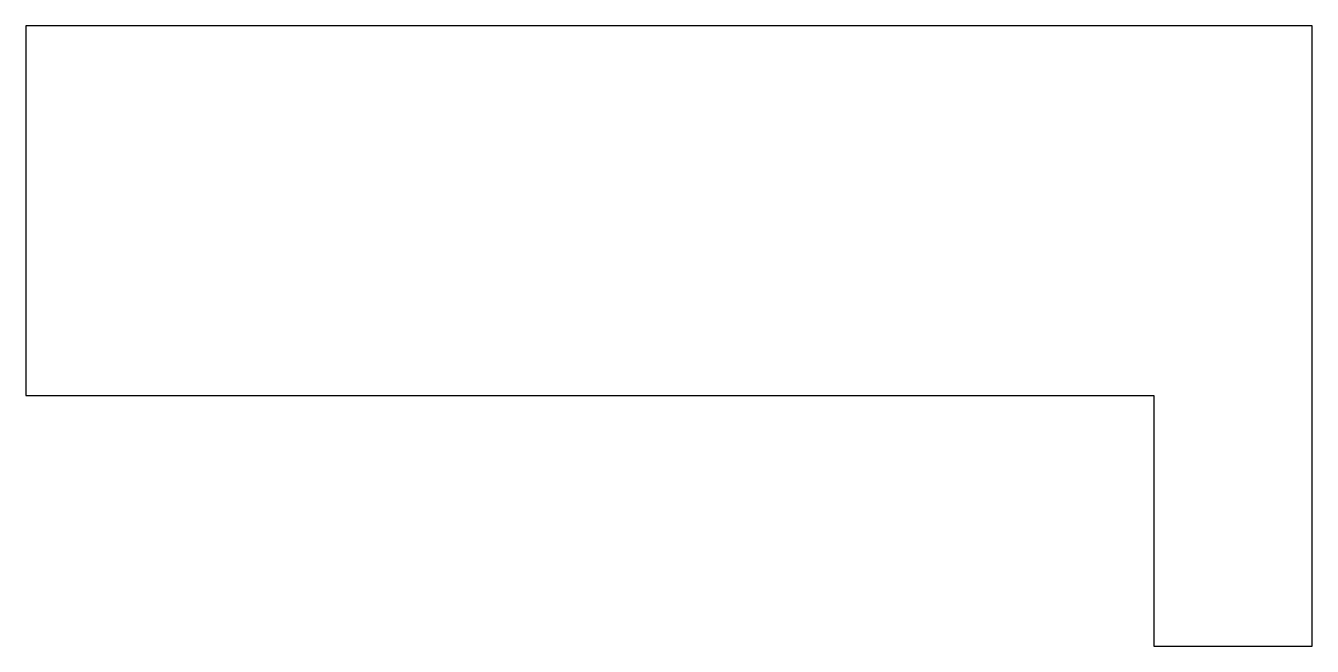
# Model space of a CAD drawing. Extents: x 13.2 to 33.8, y -8.1 to 63.5.
# Drawn here: x 13.16 to 33.76, y -8.12 to 1.82 of the extents above; entities outside this region: 2.
import ezdxf

# ---------------------------------------------------------------- set-up
doc = ezdxf.new("R2010")
doc.units = 0

msp = doc.modelspace()

# ---------------------------------------------------------------- linework, layer by layer
at = {"layer": 'Layer 1'}
for p, q in [((21.0626, 63.459), (21.0626, 57.5489)), ((22.4662, 63.459), (22.4662, 57.5489)), ((13.1604, 1.81635), (13.1604, -4.10281)), ((33.7551, 1.81635), (13.1604, 1.81635)), ((13.1604, 1.81635), (13.1604, 1.81635)), ((33.7551, -3.88799), (33.7551, 1.81635)), ((33.7577, -3.88799), (33.7551, -3.88799)), ((33.7577, -8.11902), (33.7577, -3.88799)), ((13.1604, -4.10281), (31.2199, -4.10281)), ((31.2199, -4.10281), (31.2199, -8.11902)), ((31.2199, -8.11902), (33.7577, -8.11902))]:
    msp.add_line(p, q, dxfattribs=at)

doc.saveas('drawing.dxf')
